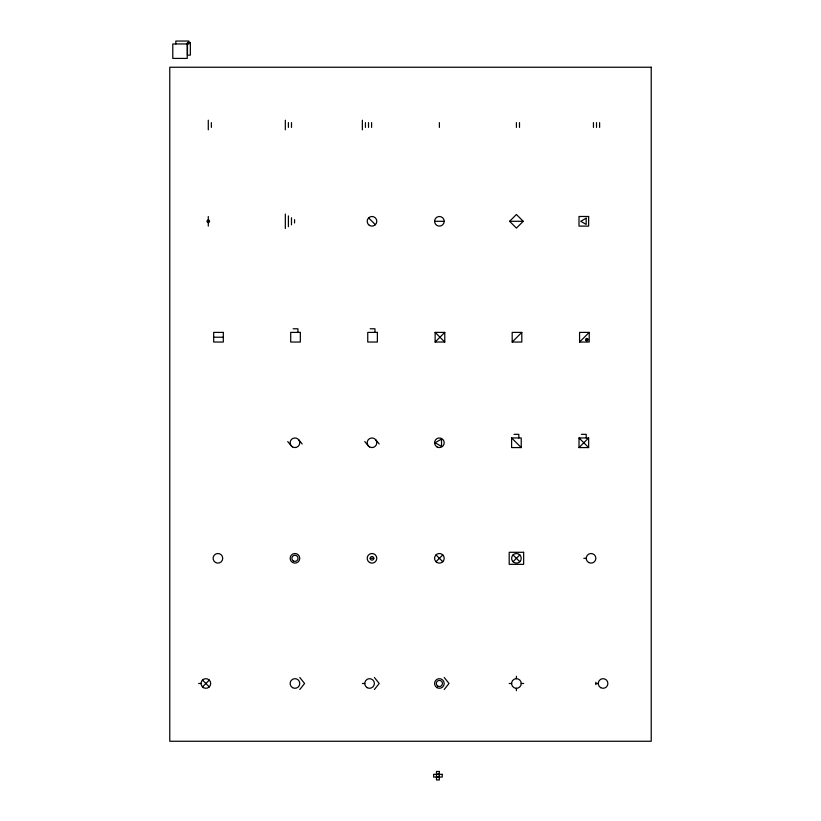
<?xml version="1.0" encoding="UTF-8"?>
<svg xmlns="http://www.w3.org/2000/svg" width="821" height="821" viewBox="0 0 821 821"><rect width="100%" height="100%" fill="white"/><g stroke="black" fill="none" stroke-linecap="round" stroke-linejoin="round"><path stroke-width="1.23" d="M299.768 689.507L304.581 683.493L299.768 677.469M374.386 689.507L379.21 683.493L374.386 677.469M444.202 689.507L449.015 683.493L444.202 677.469M509.605 221.301L516.419 214.486L523.223 221.301L516.419 228.105L509.605 221.301L523.223 221.301M435.14 342.039L444.777 332.402L444.777 342.039L435.14 342.039L435.14 332.402L444.777 332.402M512.181 342.039L521.807 332.402L512.181 332.402L512.181 342.039L521.807 342.039L521.807 332.402M202.479 686.89L209.293 680.086M579.575 342.039L589.211 332.402L579.575 332.402L579.575 342.039L589.211 342.039L589.211 332.402M435.982 561.718L442.796 554.904M579.01 447.578L588.636 437.952L579.01 437.952L579.01 447.578L588.636 447.578L588.636 437.952M513.012 561.718L519.826 554.904M434.576 221.301L444.202 221.301A4.813 4.813 0 0 0 436.977 217.134A4.813 4.813 0 0 0 436.977 225.467A4.813 4.813 0 0 0 444.202 221.301M293.118 328.79L297.931 328.79L297.931 332.402M370.148 328.79L374.961 328.79L374.961 332.402M213.676 337.215L223.312 337.215M514.008 434.34L518.831 434.34L518.831 437.952M581.412 434.34L586.225 434.34L586.225 437.952M511.606 437.952L521.232 437.952L521.232 447.578L511.606 447.578L511.606 437.952L521.232 447.578M370.179 558.311L373.791 558.311A1.806 1.806 0 0 1 371.082 559.881A1.806 1.806 0 0 1 371.082 556.751A1.806 1.806 0 0 1 373.791 558.311M583.823 558.311L586.225 558.311M198.661 683.493L201.073 683.493M362.359 683.493L364.76 683.493M509.194 683.493L511.606 683.493M521.232 683.493A4.813 4.813 0 0 0 514.008 679.316A4.813 4.813 0 0 0 514.008 687.659A4.813 4.813 0 0 0 521.232 683.493L523.644 683.493M595.861 683.493L598.263 683.493M436.495 774.172L439.327 774.172M436.495 777.241L439.327 777.241M368.578 217.893L375.392 224.708M579.01 437.952L588.636 447.578M435.14 332.402L444.777 342.039M513.012 554.904L519.826 561.718M435.982 554.904L442.796 561.718M202.479 680.086L209.293 686.89M375.7 439.707L379.21 443.966M364.76 441.565L368.27 445.824M298.67 439.707L302.169 443.966M287.73 441.565L291.229 445.824M599.617 122.606L599.617 127.419M596.528 122.606L596.528 127.419M595.861 682.282L595.861 684.693M593.45 122.606L593.45 127.419M519.498 122.606L519.498 127.419M516.419 122.606L516.419 127.419M516.419 676.268L516.419 678.68M516.419 688.306L516.419 690.707M439.389 122.606L439.389 127.419M439.379 774.347L439.379 777.066M371.595 122.606L371.595 127.419M368.516 122.606L368.516 127.419M365.437 122.606L365.437 127.419M362.359 120.194L362.359 129.821M294.565 219.628L294.565 222.973M291.486 122.606L291.486 127.419M291.486 217.77L291.486 224.821M288.407 122.606L288.407 127.419M288.407 215.923L288.407 226.668M285.328 120.194L285.328 129.821M285.328 214.076L285.328 228.525M211.377 122.606L211.377 127.419M208.288 120.194L208.288 129.821M208.288 216.487L208.288 226.114M187.239 43.975L187.239 58.414L172.79 58.414L172.79 43.975L188.912 43.934L188.912 41.05L175.817 41.05L175.817 43.934M207.621 221.249C209.263 223.486 208.965 218.858 207.621 221.249M586.204 339.586C587.774 341.485 587.302 337.554 586.215 339.504M586.173 218.17L580.755 221.301L586.173 224.431L586.173 218.17M441.513 439.081L435.13 442.765L441.513 446.45L441.513 439.081M190.349 42.497L187.465 42.497L187.465 55.14L190.349 55.14L190.349 42.497M651.227 67.24L169.773 67.24L169.773 741.26L651.227 741.26L651.227 67.24M588.636 216.487L579.01 216.487L579.01 226.114L588.636 226.114L588.636 216.487M223.312 332.402L213.676 332.402L213.676 342.039L223.312 342.039L223.312 332.402M300.342 332.402L290.706 332.402L290.706 342.039L300.342 342.039L300.342 332.402M377.373 332.402L367.746 332.402L367.746 342.039L377.373 342.039L377.373 332.402M523.644 552.297L509.194 552.297L509.194 564.335L523.644 564.335L523.644 552.297M439.327 771.463L436.495 771.463L436.495 779.95L439.327 779.95L439.327 771.463M442.221 774.347L433.601 774.347L433.601 777.066L442.221 777.066L442.221 774.347M600.674 687.659A4.813 4.813 0 0 0 607.889 683.493A4.813 4.813 0 0 0 600.674 679.316A4.813 4.813 0 0 0 600.674 687.659M437.85 686.151A3.079 3.079 0 0 0 442.457 683.493A3.079 3.079 0 0 0 437.85 680.825A3.079 3.079 0 0 0 437.85 686.151M436.977 687.659A4.813 4.813 0 0 0 444.202 683.493A4.813 4.813 0 0 0 436.977 679.316A4.813 4.813 0 0 0 436.977 687.659M367.172 687.659A4.813 4.813 0 0 0 374.386 683.493A4.813 4.813 0 0 0 367.172 679.316A4.813 4.813 0 0 0 367.172 687.659M292.543 687.659A4.813 4.813 0 0 0 299.768 683.493A4.813 4.813 0 0 0 292.543 679.316A4.813 4.813 0 0 0 292.543 687.659M203.475 687.659A4.813 4.813 0 0 0 210.699 683.493A4.813 4.813 0 0 0 203.475 679.316A4.813 4.813 0 0 0 203.475 687.659M588.636 562.477A4.813 4.813 0 0 0 595.861 558.311A4.813 4.813 0 0 0 588.636 554.144A4.813 4.813 0 0 0 588.636 562.477M514.008 562.477A4.813 4.813 0 0 0 521.232 558.311A4.813 4.813 0 0 0 514.008 554.144A4.813 4.813 0 0 0 514.008 562.477M436.977 562.477A4.813 4.813 0 0 0 444.202 558.311A4.813 4.813 0 0 0 436.977 554.144A4.813 4.813 0 0 0 436.977 562.477M369.573 562.477A4.813 4.813 0 0 0 376.798 558.311A4.813 4.813 0 0 0 369.573 554.144A4.813 4.813 0 0 0 369.573 562.477M293.415 560.979A3.079 3.079 0 0 0 298.023 558.311A3.079 3.079 0 0 0 293.415 555.653A3.079 3.079 0 0 0 293.415 560.979M292.543 562.477A4.813 4.813 0 0 0 299.768 558.311A4.813 4.813 0 0 0 292.543 554.144A4.813 4.813 0 0 0 292.543 562.477M215.513 562.477A4.813 4.813 0 0 0 222.737 558.311A4.813 4.813 0 0 0 215.513 554.144A4.813 4.813 0 0 0 215.513 562.477M436.977 446.932A4.813 4.813 0 0 0 444.202 442.765A4.813 4.813 0 0 0 436.977 438.599A4.813 4.813 0 0 0 436.977 446.932M369.573 446.932A4.813 4.813 0 0 0 376.798 442.765A4.813 4.813 0 0 0 369.573 438.599A4.813 4.813 0 0 0 369.573 446.932M292.543 446.932A4.813 4.813 0 0 0 299.768 442.765A4.813 4.813 0 0 0 292.543 438.599A4.813 4.813 0 0 0 292.543 446.932M586.122 340.623A1.201 1.201 0 0 0 588 339.709A1.201 1.201 0 0 0 586.276 338.55A1.201 1.201 0 0 0 586.122 340.623M369.286 225.282A4.813 4.813 0 0 0 376.788 221.639A4.813 4.813 0 0 0 369.881 216.97A4.813 4.813 0 0 0 369.286 225.282M207.662 222.399A1.262 1.262 0 0 0 209.56 221.301A1.262 1.262 0 0 0 207.662 220.202A1.262 1.262 0 0 0 207.662 222.399"/></g></svg>
